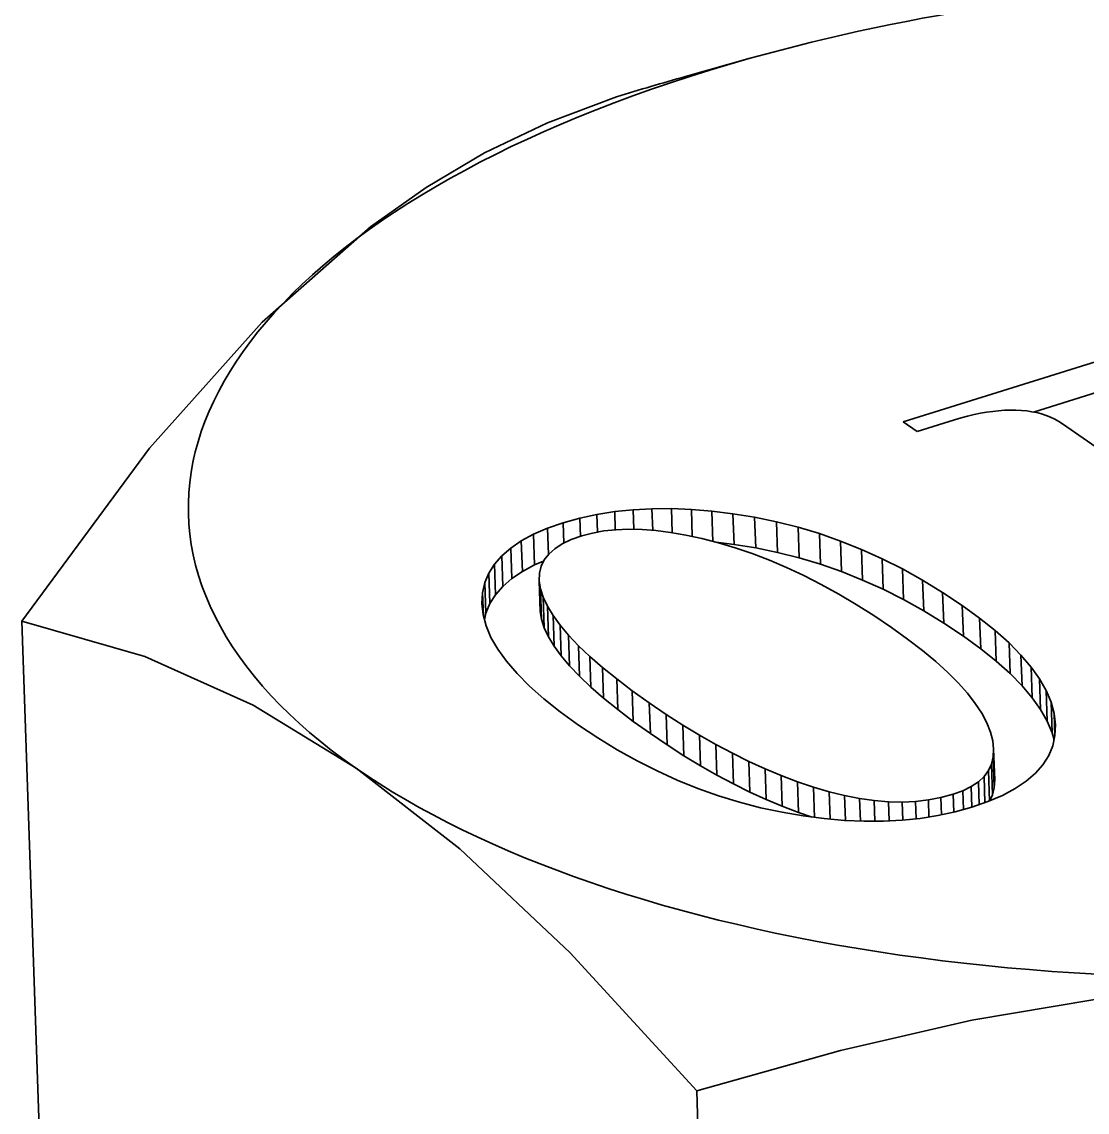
# Model space of a CAD drawing. Header units: millimetres. Extents: x 1333 to 129696, y -57210 to 105899.
# Drawn here: x 57163.733 to 57165.67, y 101175.262 to 101177.245 of the extents above; entities that cross this region are included whole.
import ezdxf

# ---------------------------------------------------------------- set-up
doc = ezdxf.new("R2010")
doc.units = ezdxf.units.MM
doc.header["$LTSCALE"] = 0.5

msp = doc.modelspace()

# ---------------------------------------------------------------- linework, layer by layer
at = {"color": 7, "lineweight": 35, "ltscale": 0.012206}
msp.add_line((57165.0573, 101177.1786), (57164.9398, 101177.1455), dxfattribs=at)
at = {"color": 7, "lineweight": 35, "ltscale": 0.051803}
msp.add_line((57165.3354, 101176.5177), (57165.83, 101176.6717), dxfattribs=at)
at = {"color": 7, "lineweight": 35, "ltscale": 0.014318}
msp.add_line((57165.5727, 101176.5353), (57165.7095, 101176.5779), dxfattribs=at)
at = {"color": 7, "lineweight": 35, "ltscale": 0.001232}
msp.add_line((57165.4526, 101176.5278), (57165.4407, 101176.5247), dxfattribs=at)
at = {"color": 7, "lineweight": 35, "ltscale": 0.001204}
msp.add_line((57165.4643, 101176.5306), (57165.4526, 101176.5278), dxfattribs=at)
at = {"color": 7, "lineweight": 35, "ltscale": 0.001172}
msp.add_line((57165.4758, 101176.533), (57165.4643, 101176.5306), dxfattribs=at)
at = {"color": 7, "lineweight": 35, "ltscale": 0.001146}
msp.add_line((57165.487, 101176.535), (57165.4758, 101176.533), dxfattribs=at)
at = {"color": 7, "lineweight": 35, "ltscale": 0.001122}
msp.add_line((57165.4982, 101176.5366), (57165.487, 101176.535), dxfattribs=at)
at = {"color": 7, "lineweight": 35, "ltscale": 0.001093}
msp.add_line((57165.509, 101176.5377), (57165.4982, 101176.5366), dxfattribs=at)
at = {"color": 7, "lineweight": 35, "ltscale": 0.001071}
msp.add_line((57165.5197, 101176.5385), (57165.509, 101176.5377), dxfattribs=at)
at = {"color": 7, "lineweight": 35, "ltscale": 0.001044}
msp.add_line((57165.5301, 101176.5388), (57165.5197, 101176.5385), dxfattribs=at)
at = {"color": 7, "lineweight": 35, "ltscale": 0.001032}
msp.add_line((57165.5405, 101176.5388), (57165.5301, 101176.5388), dxfattribs=at)
at = {"color": 7, "lineweight": 35, "ltscale": 0.001002}
msp.add_line((57165.5505, 101176.5383), (57165.5405, 101176.5388), dxfattribs=at)
at = {"color": 7, "lineweight": 35, "ltscale": 0.000968692}
msp.add_line((57165.5601, 101176.5374), (57165.5505, 101176.5383), dxfattribs=at)
at = {"color": 7, "lineweight": 35, "ltscale": 0.000943993}
msp.add_line((57165.5694, 101176.536), (57165.5601, 101176.5374), dxfattribs=at)
at = {"color": 7, "lineweight": 35, "ltscale": 0.000915407}
msp.add_line((57165.5784, 101176.5342), (57165.5694, 101176.536), dxfattribs=at)
at = {"color": 7, "lineweight": 35, "ltscale": 0.000896024}
msp.add_line((57165.5871, 101176.5319), (57165.5784, 101176.5342), dxfattribs=at)
at = {"color": 7, "lineweight": 35, "ltscale": 0.000873147}
msp.add_line((57165.5954, 101176.5292), (57165.5871, 101176.5319), dxfattribs=at)
at = {"color": 7, "lineweight": 35, "ltscale": 0.000859968}
msp.add_line((57165.6034, 101176.526), (57165.5954, 101176.5292), dxfattribs=at)
at = {"color": 7, "lineweight": 35, "ltscale": 0.003102}
msp.add_line((57165.3608, 101176.5), (57165.3354, 101176.5177), dxfattribs=at)
at = {"color": 7, "lineweight": 35, "ltscale": 0.007096}
msp.add_line((57165.4286, 101176.5211), (57165.3608, 101176.5), dxfattribs=at)
at = {"color": 7, "lineweight": 35, "ltscale": 0.001261}
msp.add_line((57165.4407, 101176.5247), (57165.4286, 101176.5211), dxfattribs=at)
at = {"color": 7, "lineweight": 35, "ltscale": 0.000843981}
msp.add_line((57165.611, 101176.5224), (57165.6034, 101176.526), dxfattribs=at)
at = {"color": 7, "lineweight": 35, "ltscale": 0.000837367}
msp.add_line((57165.6183, 101176.5184), (57165.611, 101176.5224), dxfattribs=at)
at = {"color": 7, "lineweight": 35, "ltscale": 0.00082871}
msp.add_line((57165.6253, 101176.5139), (57165.6183, 101176.5184), dxfattribs=at)
at = {"color": 7, "lineweight": 35, "ltscale": 0.078636}
msp.add_line((57166.2707, 101176.0647), (57165.6253, 101176.5139), dxfattribs=at)
at = {"color": 7, "lineweight": 35, "ltscale": 0.003204}
msp.add_line((57164.7474, 101176.3423), (57164.7787, 101176.349), dxfattribs=at)
at = {"color": 7, "lineweight": 35, "ltscale": 0.003276}
msp.add_line((57164.7787, 101176.349), (57164.811, 101176.3542), dxfattribs=at)
at = {"color": 7, "lineweight": 35, "ltscale": 0.003205}
msp.add_line((57164.7787, 101176.349), (57164.7798, 101176.317), dxfattribs=at)
at = {"color": 7, "lineweight": 35, "ltscale": 0.003351}
msp.add_line((57164.811, 101176.3542), (57164.8443, 101176.3577), dxfattribs=at)
at = {"color": 7, "lineweight": 35, "ltscale": 0.003289}
msp.add_line((57164.811, 101176.3542), (57164.8121, 101176.3213), dxfattribs=at)
at = {"color": 7, "lineweight": 35, "ltscale": 0.003441}
msp.add_line((57164.8443, 101176.3577), (57164.8787, 101176.3595), dxfattribs=at)
at = {"color": 7, "lineweight": 35, "ltscale": 0.003557}
msp.add_line((57164.8443, 101176.3577), (57164.8456, 101176.3221), dxfattribs=at)
at = {"color": 7, "lineweight": 35, "ltscale": 0.003534}
msp.add_line((57164.8787, 101176.3595), (57164.914, 101176.3597), dxfattribs=at)
at = {"color": 7, "lineweight": 35, "ltscale": 0.003925}
msp.add_line((57164.8787, 101176.3595), (57164.8801, 101176.3203), dxfattribs=at)
at = {"color": 7, "lineweight": 35, "ltscale": 0.003635}
msp.add_line((57164.914, 101176.3597), (57164.9504, 101176.3582), dxfattribs=at)
at = {"color": 7, "lineweight": 35, "ltscale": 0.004379}
msp.add_line((57164.914, 101176.3597), (57164.9155, 101176.3159), dxfattribs=at)
at = {"color": 7, "lineweight": 35, "ltscale": 0.003748}
msp.add_line((57164.9504, 101176.3582), (57164.9877, 101176.3551), dxfattribs=at)
at = {"color": 7, "lineweight": 35, "ltscale": 0.004916}
msp.add_line((57164.9504, 101176.3582), (57164.9521, 101176.3091), dxfattribs=at)
at = {"color": 7, "lineweight": 35, "ltscale": 0.003863}
msp.add_line((57164.9877, 101176.3551), (57165.026, 101176.3503), dxfattribs=at)
at = {"color": 7, "lineweight": 35, "ltscale": 0.005573}
for p, q in [((57164.9877, 101176.3551), (57164.9896, 101176.2994)), ((57165.026, 101176.3503), (57165.028, 101176.2946)), ((57165.0654, 101176.3439), (57165.0673, 101176.2882)), ((57165.1051, 101176.3357), (57165.107, 101176.28)), ((57164.6634, 101176.3131), (57164.6654, 101176.2574)), ((57165.1443, 101176.3258), (57165.1462, 101176.2701)), ((57165.1832, 101176.3142), (57165.185, 101176.2585)), ((57164.6412, 101176.3011), (57164.6431, 101176.2454)), ((57165.2215, 101176.3008), (57165.2234, 101176.2451)), ((57164.6056, 101176.274), (57164.6075, 101176.2183)), ((57164.6219, 101176.2881), (57164.6238, 101176.2324)), ((57165.2595, 101176.2856), (57165.2614, 101176.2299)), ((57165.297, 101176.2687), (57165.2989, 101176.213)), ((57165.3342, 101176.25), (57165.3361, 101176.1943)), ((57164.5821, 101176.2426), (57164.5841, 101176.1869)), ((57165.3709, 101176.2296), (57165.3728, 101176.1739)), ((57164.5749, 101176.2252), (57164.5768, 101176.1695)), ((57164.6737, 101176.2286), (57164.6756, 101176.1729)), ((57164.681, 101176.1985), (57164.6829, 101176.1428)), ((57165.4072, 101176.2074), (57165.4091, 101176.1517)), ((57165.443, 101176.1834), (57165.445, 101176.1277)), ((57165.4745, 101176.1605), (57165.4765, 101176.1048)), ((57165.5029, 101176.1379), (57165.5047, 101176.0822)), ((57164.727, 101176.1294), (57164.7289, 101176.0737)), ((57165.5279, 101176.1155), (57165.5298, 101176.0598)), ((57164.745, 101176.1105), (57164.7469, 101176.0548)), ((57164.7656, 101176.0909), (57164.7675, 101176.0352)), ((57165.5497, 101176.0934), (57165.5516, 101176.0377)), ((57165.5682, 101176.0716), (57165.5701, 101176.0159)), ((57164.7888, 101176.0707), (57164.7907, 101176.015)), ((57164.8146, 101176.0499), (57164.8165, 101175.9942)), ((57165.5956, 101176.0288), (57165.5975, 101175.9731)), ((57164.8739, 101176.0063), (57164.8758, 101175.9506)), ((57164.9044, 101175.9856), (57164.9063, 101175.9299)), ((57164.9347, 101175.9661), (57164.9367, 101175.9104)), ((57164.965, 101175.9478), (57164.9669, 101175.8921)), ((57164.995, 101175.9307), (57164.9969, 101175.875)), ((57165.025, 101175.9148), (57165.0268, 101175.8591)), ((57165.5, 101175.9221), (57165.5019, 101175.8664)), ((57165.0547, 101175.9001), (57165.0566, 101175.8444)), ((57165.4961, 101175.8952), (57165.4981, 101175.8395)), ((57165.0843, 101175.8866), (57165.0862, 101175.8309)), ((57165.1138, 101175.8743), (57165.1157, 101175.8186)), ((57165.4906, 101175.8833), (57165.4925, 101175.8276)), ((57165.1431, 101175.8631), (57165.145, 101175.8074)), ((57165.1723, 101175.8532), (57165.1742, 101175.7975))]:
    msp.add_line(p, q, dxfattribs=at)
at = {"color": 7, "lineweight": 35, "ltscale": 0.003989}
msp.add_line((57165.026, 101176.3503), (57165.0654, 101176.3439), dxfattribs=at)
at = {"color": 7, "lineweight": 35, "ltscale": 0.002997}
msp.add_line((57164.6888, 101176.324), (57164.7171, 101176.3338), dxfattribs=at)
at = {"color": 7, "lineweight": 35, "ltscale": 0.003143}
for p, q in [((57164.7171, 101176.3338), (57164.7474, 101176.3423)), ((57165.4601, 101175.8166), (57165.4299, 101175.8082))]:
    msp.add_line(p, q, dxfattribs=at)
at = {"color": 7, "lineweight": 35, "ltscale": 0.0037}
msp.add_line((57164.7171, 101176.3338), (57164.7183, 101176.2968), dxfattribs=at)
at = {"color": 7, "lineweight": 35, "ltscale": 0.003303}
msp.add_line((57164.7474, 101176.3423), (57164.7485, 101176.3092), dxfattribs=at)
at = {"color": 7, "lineweight": 35, "ltscale": 0.00405}
for p, q in [((57165.0654, 101176.3439), (57165.1051, 101176.3357)), ((57165.0673, 101176.2882), (57165.107, 101176.28))]:
    msp.add_line(p, q, dxfattribs=at)
at = {"color": 7, "lineweight": 35, "ltscale": 0.004042}
msp.add_line((57165.1051, 101176.3357), (57165.1443, 101176.3258), dxfattribs=at)
at = {"color": 7, "lineweight": 35, "ltscale": 0.002529}
msp.add_line((57164.6412, 101176.3011), (57164.6634, 101176.3131), dxfattribs=at)
at = {"color": 7, "lineweight": 35, "ltscale": 0.002757}
msp.add_line((57164.6634, 101176.3131), (57164.6888, 101176.324), dxfattribs=at)
at = {"color": 7, "lineweight": 35, "ltscale": 0.004774}
msp.add_line((57164.6888, 101176.324), (57164.6904, 101176.2763), dxfattribs=at)
at = {"color": 7, "lineweight": 35, "ltscale": 0.002017}
msp.add_line((57164.751, 101176.3102), (57164.732, 101176.3033), dxfattribs=at)
at = {"color": 7, "lineweight": 35, "ltscale": 0.002021}
msp.add_line((57164.7706, 101176.3153), (57164.751, 101176.3102), dxfattribs=at)
at = {"color": 7, "lineweight": 35, "ltscale": 0.002109}
msp.add_line((57164.7913, 101176.3191), (57164.7706, 101176.3153), dxfattribs=at)
at = {"color": 7, "lineweight": 35, "ltscale": 0.002203}
msp.add_line((57164.8132, 101176.3214), (57164.7913, 101176.3191), dxfattribs=at)
at = {"color": 7, "lineweight": 35, "ltscale": 0.002309}
msp.add_line((57164.8363, 101176.3223), (57164.8132, 101176.3214), dxfattribs=at)
at = {"color": 7, "lineweight": 35, "ltscale": 0.00243}
msp.add_line((57164.8606, 101176.3218), (57164.8363, 101176.3223), dxfattribs=at)
at = {"color": 7, "lineweight": 35, "ltscale": 0.002547}
msp.add_line((57164.886, 101176.3198), (57164.8606, 101176.3218), dxfattribs=at)
at = {"color": 7, "lineweight": 35, "ltscale": 0.002683}
msp.add_line((57164.9126, 101176.3164), (57164.886, 101176.3198), dxfattribs=at)
at = {"color": 7, "lineweight": 35, "ltscale": 0.002819}
msp.add_line((57164.9404, 101176.3116), (57164.9126, 101176.3164), dxfattribs=at)
at = {"color": 7, "lineweight": 35, "ltscale": 0.00296}
msp.add_line((57164.9693, 101176.3054), (57164.9404, 101176.3116), dxfattribs=at)
at = {"color": 7, "lineweight": 35, "ltscale": 0.004059}
msp.add_line((57165.1443, 101176.3258), (57165.1832, 101176.3142), dxfattribs=at)
at = {"color": 7, "lineweight": 35, "ltscale": 0.004066}
for p, q in [((57165.1832, 101176.3142), (57165.2215, 101176.3008)), ((57165.185, 101176.2585), (57165.2234, 101176.2451))]:
    msp.add_line(p, q, dxfattribs=at)
at = {"color": 7, "lineweight": 35, "ltscale": 0.002323}
for p, q in [((57164.6219, 101176.2881), (57164.6412, 101176.3011)), ((57164.6238, 101176.2324), (57164.6431, 101176.2454)), ((57165.3813, 101175.83), (57165.4042, 101175.8343))]:
    msp.add_line(p, q, dxfattribs=at)
at = {"color": 7, "lineweight": 35, "ltscale": 0.001623}
msp.add_line((57164.7157, 101176.2956), (57164.702, 101176.2868), dxfattribs=at)
at = {"color": 7, "lineweight": 35, "ltscale": 0.001811}
msp.add_line((57164.732, 101176.3033), (57164.7157, 101176.2956), dxfattribs=at)
at = {"color": 7, "lineweight": 35, "ltscale": 0.003112}
msp.add_line((57164.9994, 101176.2977), (57164.9693, 101176.3054), dxfattribs=at)
at = {"color": 7, "lineweight": 35, "ltscale": 0.003272}
msp.add_line((57164.9955, 101176.2987), (57165.028, 101176.2946), dxfattribs=at)
at = {"color": 7, "lineweight": 35, "ltscale": 0.003208}
msp.add_line((57165.0302, 101176.2886), (57164.9994, 101176.2977), dxfattribs=at)
at = {"color": 7, "lineweight": 35, "ltscale": 0.003983}
for p, q in [((57165.028, 101176.2946), (57165.0673, 101176.2882)), ((57165.0377, 101175.8259), (57164.9996, 101175.8376))]:
    msp.add_line(p, q, dxfattribs=at)
at = {"color": 7, "lineweight": 35, "ltscale": 0.004088}
for p, q in [((57165.2215, 101176.3008), (57165.2595, 101176.2856)), ((57165.2234, 101176.2451), (57165.2614, 101176.2299)), ((57164.7452, 101175.9662), (57164.7121, 101175.9902))]:
    msp.add_line(p, q, dxfattribs=at)
at = {"color": 7, "lineweight": 35, "ltscale": 0.002015}
msp.add_line((57164.5924, 101176.2588), (57164.6056, 101176.274), dxfattribs=at)
at = {"color": 7, "lineweight": 35, "ltscale": 0.002155}
for p, q in [((57164.6056, 101176.274), (57164.6219, 101176.2881)), ((57164.6075, 101176.2183), (57164.6238, 101176.2324))]:
    msp.add_line(p, q, dxfattribs=at)
at = {"color": 7, "lineweight": 35, "ltscale": 0.001356}
msp.add_line((57164.691, 101176.2771), (57164.6827, 101176.2664), dxfattribs=at)
at = {"color": 7, "lineweight": 35, "ltscale": 0.001466}
msp.add_line((57164.702, 101176.2868), (57164.691, 101176.2771), dxfattribs=at)
at = {"color": 7, "lineweight": 35, "ltscale": 0.003268}
msp.add_line((57165.0611, 101176.278), (57165.0302, 101176.2886), dxfattribs=at)
at = {"color": 7, "lineweight": 35, "ltscale": 0.003333}
msp.add_line((57165.0923, 101176.2661), (57165.0611, 101176.278), dxfattribs=at)
at = {"color": 7, "lineweight": 35, "ltscale": 0.004048}
msp.add_line((57165.107, 101176.28), (57165.1462, 101176.2701), dxfattribs=at)
at = {"color": 7, "lineweight": 35, "ltscale": 0.004053}
msp.add_line((57165.1462, 101176.2701), (57165.185, 101176.2585), dxfattribs=at)
at = {"color": 7, "lineweight": 35, "ltscale": 0.004118}
for p, q in [((57165.2595, 101176.2856), (57165.297, 101176.2687)), ((57165.2614, 101176.2299), (57165.2989, 101176.213))]:
    msp.add_line(p, q, dxfattribs=at)
at = {"color": 7, "lineweight": 35, "ltscale": 0.001922}
msp.add_line((57164.5821, 101176.2426), (57164.5924, 101176.2588), dxfattribs=at)
at = {"color": 7, "lineweight": 35, "ltscale": 0.005572}
for p, q in [((57164.5924, 101176.2588), (57164.5943, 101176.2031)), ((57164.676, 101176.214), (57164.6779, 101176.1584)), ((57164.6886, 101176.1822), (57164.6905, 101176.1265)), ((57164.6988, 101176.1652), (57164.7007, 101176.1096)), ((57164.7116, 101176.1476), (57164.7135, 101176.0919)), ((57165.5835, 101176.0501), (57165.5854, 101175.9944)), ((57164.8429, 101176.0284), (57164.8448, 101175.9727)), ((57165.6044, 101176.0078), (57165.6063, 101175.9521)), ((57165.4993, 101175.9081), (57165.5012, 101175.8524))]:
    msp.add_line(p, q, dxfattribs=at)
at = {"color": 7, "lineweight": 35, "ltscale": 0.002534}
msp.add_line((57164.6431, 101176.2454), (57164.6654, 101176.2574), dxfattribs=at)
at = {"color": 7, "lineweight": 35, "ltscale": 0.001781}
msp.add_line((57164.6654, 101176.2574), (57164.6817, 101176.2644), dxfattribs=at)
at = {"color": 7, "lineweight": 35, "ltscale": 0.001298}
msp.add_line((57164.677, 101176.2548), (57164.674, 101176.2422), dxfattribs=at)
at = {"color": 7, "lineweight": 35, "ltscale": 0.001293}
msp.add_line((57164.6827, 101176.2664), (57164.677, 101176.2548), dxfattribs=at)
at = {"color": 7, "lineweight": 35, "ltscale": 0.003397}
msp.add_line((57165.1235, 101176.2528), (57165.0923, 101176.2661), dxfattribs=at)
at = {"color": 7, "lineweight": 35, "ltscale": 0.003466}
msp.add_line((57165.1549, 101176.2381), (57165.1235, 101176.2528), dxfattribs=at)
at = {"color": 7, "lineweight": 35, "ltscale": 0.004154}
msp.add_line((57165.297, 101176.2687), (57165.3342, 101176.25), dxfattribs=at)
at = {"color": 7, "lineweight": 35, "ltscale": 0.004204}
msp.add_line((57165.3342, 101176.25), (57165.3709, 101176.2296), dxfattribs=at)
at = {"color": 7, "lineweight": 35, "ltscale": 0.001876}
msp.add_line((57164.5749, 101176.2252), (57164.5821, 101176.2426), dxfattribs=at)
at = {"color": 7, "lineweight": 35, "ltscale": 0.001359}
msp.add_line((57164.674, 101176.2422), (57164.6737, 101176.2286), dxfattribs=at)
at = {"color": 7, "lineweight": 35, "ltscale": 0.003549}
msp.add_line((57165.1865, 101176.2219), (57165.1549, 101176.2381), dxfattribs=at)
at = {"color": 7, "lineweight": 35, "ltscale": 0.004256}
for p, q in [((57165.3709, 101176.2296), (57165.4072, 101176.2074)), ((57165.3728, 101176.1739), (57165.4091, 101176.1517))]:
    msp.add_line(p, q, dxfattribs=at)
at = {"color": 7, "lineweight": 35, "ltscale": 0.001888}
msp.add_line((57164.5707, 101176.2068), (57164.5749, 101176.2252), dxfattribs=at)
at = {"color": 7, "lineweight": 35, "ltscale": 0.002014}
msp.add_line((57164.5943, 101176.2031), (57164.6075, 101176.2183), dxfattribs=at)
at = {"color": 7, "lineweight": 35, "ltscale": 0.001473}
msp.add_line((57164.6737, 101176.2286), (57164.676, 101176.214), dxfattribs=at)
at = {"color": 7, "lineweight": 35, "ltscale": 0.001628}
msp.add_line((57164.676, 101176.214), (57164.681, 101176.1985), dxfattribs=at)
at = {"color": 7, "lineweight": 35, "ltscale": 0.003621}
for p, q in [((57165.2182, 101176.2044), (57165.1865, 101176.2219)), ((57165.4765, 101176.1048), (57165.5047, 101176.0822))]:
    msp.add_line(p, q, dxfattribs=at)
at = {"color": 7, "lineweight": 35, "ltscale": 0.00416}
for p, q in [((57165.2989, 101176.213), (57165.3361, 101176.1943)), ((57165.4722, 101175.8629), (57165.4736, 101175.8213))]:
    msp.add_line(p, q, dxfattribs=at)
at = {"color": 7, "lineweight": 35, "ltscale": 0.001951}
msp.add_line((57164.5695, 101176.1874), (57164.5707, 101176.2068), dxfattribs=at)
at = {"color": 7, "lineweight": 35, "ltscale": 0.004195}
msp.add_line((57164.5707, 101176.2068), (57164.5722, 101176.1649), dxfattribs=at)
at = {"color": 7, "lineweight": 35, "ltscale": 0.001919}
msp.add_line((57164.5841, 101176.1869), (57164.5943, 101176.2031), dxfattribs=at)
at = {"color": 7, "lineweight": 35, "ltscale": 0.001802}
msp.add_line((57164.681, 101176.1985), (57164.6886, 101176.1822), dxfattribs=at)
at = {"color": 7, "lineweight": 35, "ltscale": 0.003712}
msp.add_line((57165.2501, 101176.1854), (57165.2182, 101176.2044), dxfattribs=at)
at = {"color": 7, "lineweight": 35, "ltscale": 0.004199}
msp.add_line((57165.3361, 101176.1943), (57165.3728, 101176.1739), dxfattribs=at)
at = {"color": 7, "lineweight": 35, "ltscale": 0.004309}
msp.add_line((57165.4072, 101176.2074), (57165.443, 101176.1834), dxfattribs=at)
at = {"color": 7, "lineweight": 35, "ltscale": 0.002032}
msp.add_line((57164.5716, 101176.1672), (57164.5695, 101176.1874), dxfattribs=at)
at = {"color": 7, "lineweight": 35, "ltscale": 0.001878}
msp.add_line((57164.5768, 101176.1695), (57164.5841, 101176.1869), dxfattribs=at)
at = {"color": 7, "lineweight": 35, "ltscale": 0.001472}
msp.add_line((57164.6756, 101176.1729), (57164.6779, 101176.1584), dxfattribs=at)
at = {"color": 7, "lineweight": 35, "ltscale": 0.001979}
for p, q in [((57164.6886, 101176.1822), (57164.6988, 101176.1652)), ((57165.6124, 101175.9667), (57165.6115, 101175.9469))]:
    msp.add_line(p, q, dxfattribs=at)
at = {"color": 7, "lineweight": 35, "ltscale": 0.003796}
msp.add_line((57165.2822, 101176.1651), (57165.2501, 101176.1854), dxfattribs=at)
at = {"color": 7, "lineweight": 35, "ltscale": 0.003895}
for p, q in [((57165.443, 101176.1834), (57165.4745, 101176.1605)), ((57165.445, 101176.1277), (57165.4765, 101176.1048))]:
    msp.add_line(p, q, dxfattribs=at)
at = {"color": 7, "lineweight": 35, "ltscale": 0.113326}
for p, q in [((57163.7718, 101175.0226), (57163.733, 101176.1552)), ((57164.9988, 101174.1686), (57164.96, 101175.3012))]:
    msp.add_line(p, q, dxfattribs=at)
at = {"color": 7, "lineweight": 35, "ltscale": 0.002136}
for p, q in [((57164.5771, 101176.1465), (57164.5716, 101176.1672)), ((57165.4783, 101175.9877), (57165.4666, 101176.0056))]:
    msp.add_line(p, q, dxfattribs=at)
at = {"color": 7, "lineweight": 35, "ltscale": 0.001226}
msp.add_line((57164.5741, 101176.1576), (57164.5768, 101176.1695), dxfattribs=at)
at = {"color": 7, "lineweight": 35, "ltscale": 0.001631}
msp.add_line((57164.6779, 101176.1584), (57164.6829, 101176.1428), dxfattribs=at)
at = {"color": 7, "lineweight": 35, "ltscale": 0.002178}
msp.add_line((57164.6988, 101176.1652), (57164.7116, 101176.1476), dxfattribs=at)
at = {"color": 7, "lineweight": 35, "ltscale": 0.003883}
msp.add_line((57165.3143, 101176.1433), (57165.2822, 101176.1651), dxfattribs=at)
at = {"color": 7, "lineweight": 35, "ltscale": 0.004314}
msp.add_line((57165.4091, 101176.1517), (57165.445, 101176.1277), dxfattribs=at)
at = {"color": 7, "lineweight": 35, "ltscale": 0.003626}
msp.add_line((57165.4745, 101176.1605), (57165.5029, 101176.1379), dxfattribs=at)
at = {"color": 7, "lineweight": 35, "ltscale": 0.002287}
msp.add_line((57164.586, 101176.1255), (57164.5771, 101176.1465), dxfattribs=at)
at = {"color": 7, "lineweight": 35, "ltscale": 0.001799}
msp.add_line((57164.6829, 101176.1428), (57164.6905, 101176.1265), dxfattribs=at)
at = {"color": 7, "lineweight": 35, "ltscale": 0.002387}
msp.add_line((57164.7116, 101176.1476), (57164.727, 101176.1294), dxfattribs=at)
at = {"color": 7, "lineweight": 35, "ltscale": 0.003608}
msp.add_line((57165.3436, 101176.1223), (57165.3143, 101176.1433), dxfattribs=at)
at = {"color": 7, "lineweight": 35, "ltscale": 0.003356}
for p, q in [((57165.5029, 101176.1379), (57165.5279, 101176.1155)), ((57165.5047, 101176.0822), (57165.5298, 101176.0598))]:
    msp.add_line(p, q, dxfattribs=at)
at = {"color": 7, "lineweight": 35, "ltscale": 0.00248}
msp.add_line((57164.5984, 101176.104), (57164.586, 101176.1255), dxfattribs=at)
at = {"color": 7, "lineweight": 35, "ltscale": 0.001983}
msp.add_line((57164.6905, 101176.1265), (57164.7007, 101176.1096), dxfattribs=at)
at = {"color": 7, "lineweight": 35, "ltscale": 0.002611}
for p, q in [((57164.727, 101176.1294), (57164.745, 101176.1105)), ((57164.7289, 101176.0737), (57164.7469, 101176.0548))]:
    msp.add_line(p, q, dxfattribs=at)
at = {"color": 7, "lineweight": 35, "ltscale": 0.003379}
msp.add_line((57165.3704, 101176.1017), (57165.3436, 101176.1223), dxfattribs=at)
at = {"color": 7, "lineweight": 35, "ltscale": 0.003103}
for p, q in [((57165.5279, 101176.1155), (57165.5497, 101176.0934)), ((57165.5298, 101176.0598), (57165.5516, 101176.0377))]:
    msp.add_line(p, q, dxfattribs=at)
at = {"color": 7, "lineweight": 35, "ltscale": 0.002705}
msp.add_line((57164.6142, 101176.0821), (57164.5984, 101176.104), dxfattribs=at)
at = {"color": 7, "lineweight": 35, "ltscale": 0.002174}
msp.add_line((57164.7007, 101176.1096), (57164.7135, 101176.0919), dxfattribs=at)
at = {"color": 7, "lineweight": 35, "ltscale": 0.002392}
msp.add_line((57164.7135, 101176.0919), (57164.7289, 101176.0737), dxfattribs=at)
at = {"color": 7, "lineweight": 35, "ltscale": 0.002842}
msp.add_line((57164.745, 101176.1105), (57164.7656, 101176.0909), dxfattribs=at)
at = {"color": 7, "lineweight": 35, "ltscale": 0.003076}
for p, q in [((57164.7656, 101176.0909), (57164.7888, 101176.0707)), ((57164.7675, 101176.0352), (57164.7907, 101176.015))]:
    msp.add_line(p, q, dxfattribs=at)
at = {"color": 7, "lineweight": 35, "ltscale": 0.003156}
msp.add_line((57165.3947, 101176.0816), (57165.3704, 101176.1017), dxfattribs=at)
at = {"color": 7, "lineweight": 35, "ltscale": 0.00286}
msp.add_line((57165.5497, 101176.0934), (57165.5682, 101176.0716), dxfattribs=at)
at = {"color": 7, "lineweight": 35, "ltscale": 0.002951}
msp.add_line((57164.6335, 101176.0597), (57164.6142, 101176.0821), dxfattribs=at)
at = {"color": 7, "lineweight": 35, "ltscale": 0.002936}
msp.add_line((57165.4165, 101176.0619), (57165.3947, 101176.0816), dxfattribs=at)
at = {"color": 7, "lineweight": 35, "ltscale": 0.002643}
msp.add_line((57165.5682, 101176.0716), (57165.5835, 101176.0501), dxfattribs=at)
at = {"color": 7, "lineweight": 35, "ltscale": 0.003214}
msp.add_line((57164.6562, 101176.037), (57164.6335, 101176.0597), dxfattribs=at)
at = {"color": 7, "lineweight": 35, "ltscale": 0.002838}
msp.add_line((57164.7469, 101176.0548), (57164.7675, 101176.0352), dxfattribs=at)
at = {"color": 7, "lineweight": 35, "ltscale": 0.003313}
for p, q in [((57164.7888, 101176.0707), (57164.8146, 101176.0499)), ((57164.7907, 101176.015), (57164.8165, 101175.9942))]:
    msp.add_line(p, q, dxfattribs=at)
at = {"color": 7, "lineweight": 35, "ltscale": 0.002719}
msp.add_line((57165.4357, 101176.0427), (57165.4165, 101176.0619), dxfattribs=at)
at = {"color": 7, "lineweight": 35, "ltscale": 0.003496}
msp.add_line((57164.6824, 101176.0138), (57164.6562, 101176.037), dxfattribs=at)
at = {"color": 7, "lineweight": 35, "ltscale": 0.00356}
for p, q in [((57164.8146, 101176.0499), (57164.8429, 101176.0284)), ((57164.8165, 101175.9942), (57164.8448, 101175.9727))]:
    msp.add_line(p, q, dxfattribs=at)
at = {"color": 7, "lineweight": 35, "ltscale": 0.002514}
msp.add_line((57165.4524, 101176.0239), (57165.4357, 101176.0427), dxfattribs=at)
at = {"color": 7, "lineweight": 35, "ltscale": 0.002864}
msp.add_line((57165.5516, 101176.0377), (57165.5701, 101176.0159), dxfattribs=at)
at = {"color": 7, "lineweight": 35, "ltscale": 0.002446}
for p, q in [((57165.5835, 101176.0501), (57165.5956, 101176.0288)), ((57165.5854, 101175.9944), (57165.5975, 101175.9731))]:
    msp.add_line(p, q, dxfattribs=at)
at = {"color": 7, "lineweight": 35, "ltscale": 0.003791}
msp.add_line((57164.7121, 101175.9902), (57164.6824, 101176.0138), dxfattribs=at)
at = {"color": 7, "lineweight": 35, "ltscale": 0.003805}
msp.add_line((57164.8429, 101176.0284), (57164.8739, 101176.0063), dxfattribs=at)
at = {"color": 7, "lineweight": 35, "ltscale": 0.002315}
msp.add_line((57165.4666, 101176.0056), (57165.4524, 101176.0239), dxfattribs=at)
at = {"color": 7, "lineweight": 35, "ltscale": 0.002639}
msp.add_line((57165.5701, 101176.0159), (57165.5854, 101175.9944), dxfattribs=at)
at = {"color": 7, "lineweight": 35, "ltscale": 0.002278}
msp.add_line((57165.5956, 101176.0288), (57165.6044, 101176.0078), dxfattribs=at)
at = {"color": 7, "lineweight": 35, "ltscale": 0.003686}
msp.add_line((57164.8739, 101176.0063), (57164.9044, 101175.9856), dxfattribs=at)
at = {"color": 7, "lineweight": 35, "ltscale": 0.002145}
msp.add_line((57165.6044, 101176.0078), (57165.61, 101175.9871), dxfattribs=at)
at = {"color": 7, "lineweight": 35, "ltscale": 0.00381}
for p, q in [((57164.8448, 101175.9727), (57164.8758, 101175.9506)), ((57165.1917, 101175.796), (57165.1539, 101175.801))]:
    msp.add_line(p, q, dxfattribs=at)
at = {"color": 7, "lineweight": 35, "ltscale": 0.003605}
msp.add_line((57164.9044, 101175.9856), (57164.9347, 101175.9661), dxfattribs=at)
at = {"color": 7, "lineweight": 35, "ltscale": 0.001966}
msp.add_line((57165.4875, 101175.9703), (57165.4783, 101175.9877), dxfattribs=at)
at = {"color": 7, "lineweight": 35, "ltscale": 0.002277}
msp.add_line((57165.5975, 101175.9731), (57165.6063, 101175.9521), dxfattribs=at)
at = {"color": 7, "lineweight": 35, "ltscale": 0.002058}
msp.add_line((57165.61, 101175.9871), (57165.6124, 101175.9667), dxfattribs=at)
at = {"color": 7, "lineweight": 35, "ltscale": 0.004072}
msp.add_line((57165.61, 101175.9871), (57165.6114, 101175.9464), dxfattribs=at)
at = {"color": 7, "lineweight": 35, "ltscale": 0.004213}
msp.add_line((57164.7802, 101175.9428), (57164.7452, 101175.9662), dxfattribs=at)
at = {"color": 7, "lineweight": 35, "ltscale": 0.003532}
for p, q in [((57164.9347, 101175.9661), (57164.965, 101175.9478)), ((57164.9367, 101175.9104), (57164.9669, 101175.8921))]:
    msp.add_line(p, q, dxfattribs=at)
at = {"color": 7, "lineweight": 35, "ltscale": 0.00182}
msp.add_line((57165.4941, 101175.9534), (57165.4875, 101175.9703), dxfattribs=at)
at = {"color": 7, "lineweight": 35, "ltscale": 0.00167}
msp.add_line((57165.4983, 101175.9372), (57165.4941, 101175.9534), dxfattribs=at)
at = {"color": 7, "lineweight": 35, "ltscale": 0.001344}
msp.add_line((57165.6063, 101175.9521), (57165.6098, 101175.9391), dxfattribs=at)
at = {"color": 7, "lineweight": 35, "ltscale": 0.004158}
msp.add_line((57164.8157, 101175.9211), (57164.7802, 101175.9428), dxfattribs=at)
at = {"color": 7, "lineweight": 35, "ltscale": 0.003681}
msp.add_line((57164.8758, 101175.9506), (57164.9063, 101175.9299), dxfattribs=at)
at = {"color": 7, "lineweight": 35, "ltscale": 0.003461}
msp.add_line((57164.965, 101175.9478), (57164.995, 101175.9307), dxfattribs=at)
at = {"color": 7, "lineweight": 35, "ltscale": 0.001519}
msp.add_line((57165.5, 101175.9221), (57165.4983, 101175.9372), dxfattribs=at)
at = {"color": 7, "lineweight": 35, "ltscale": 0.001915}
msp.add_line((57165.6115, 101175.9469), (57165.6074, 101175.9282), dxfattribs=at)
at = {"color": 7, "lineweight": 35, "ltscale": 0.004116}
msp.add_line((57164.8516, 101175.901), (57164.8157, 101175.9211), dxfattribs=at)
at = {"color": 7, "lineweight": 35, "ltscale": 0.00361}
msp.add_line((57164.9063, 101175.9299), (57164.9367, 101175.9104), dxfattribs=at)
at = {"color": 7, "lineweight": 35, "ltscale": 0.003387}
for p, q in [((57164.995, 101175.9307), (57165.025, 101175.9148)), ((57164.9969, 101175.875), (57165.0268, 101175.8591))]:
    msp.add_line(p, q, dxfattribs=at)
at = {"color": 7, "lineweight": 35, "ltscale": 0.003316}
msp.add_line((57165.025, 101175.9148), (57165.0547, 101175.9001), dxfattribs=at)
at = {"color": 7, "lineweight": 35, "ltscale": 0.001403}
for p, q in [((57165.4993, 101175.9081), (57165.5, 101175.9221)), ((57165.5012, 101175.8524), (57165.5019, 101175.8664))]:
    msp.add_line(p, q, dxfattribs=at)
at = {"color": 7, "lineweight": 35, "ltscale": 0.001907}
msp.add_line((57165.6074, 101175.9282), (57165.6002, 101175.9105), dxfattribs=at)
at = {"color": 7, "lineweight": 35, "ltscale": 0.004069}
msp.add_line((57164.8879, 101175.8827), (57164.8516, 101175.901), dxfattribs=at)
at = {"color": 7, "lineweight": 35, "ltscale": 0.00326}
msp.add_line((57165.0547, 101175.9001), (57165.0843, 101175.8866), dxfattribs=at)
at = {"color": 7, "lineweight": 35, "ltscale": 0.001309}
for p, q in [((57165.4906, 101175.8833), (57165.4961, 101175.8952)), ((57165.4925, 101175.8276), (57165.4981, 101175.8395))]:
    msp.add_line(p, q, dxfattribs=at)
at = {"color": 7, "lineweight": 35, "ltscale": 0.001331}
msp.add_line((57165.4961, 101175.8952), (57165.4993, 101175.9081), dxfattribs=at)
at = {"color": 7, "lineweight": 35, "ltscale": 0.002065}
msp.add_line((57165.5897, 101175.8939), (57165.5761, 101175.8784), dxfattribs=at)
at = {"color": 7, "lineweight": 35, "ltscale": 0.001964}
msp.add_line((57165.6002, 101175.9105), (57165.5897, 101175.8939), dxfattribs=at)
at = {"color": 7, "lineweight": 35, "ltscale": 0.004041}
msp.add_line((57164.9247, 101175.866), (57164.8879, 101175.8827), dxfattribs=at)
at = {"color": 7, "lineweight": 35, "ltscale": 0.003456}
msp.add_line((57164.9669, 101175.8921), (57164.9969, 101175.875), dxfattribs=at)
at = {"color": 7, "lineweight": 35, "ltscale": 0.003189}
msp.add_line((57165.0843, 101175.8866), (57165.1138, 101175.8743), dxfattribs=at)
at = {"color": 7, "lineweight": 35, "ltscale": 0.00314}
msp.add_line((57165.1138, 101175.8743), (57165.1431, 101175.8631), dxfattribs=at)
at = {"color": 7, "lineweight": 35, "ltscale": 0.001424}
msp.add_line((57165.4722, 101175.8629), (57165.4826, 101175.8726), dxfattribs=at)
at = {"color": 7, "lineweight": 35, "ltscale": 0.001342}
msp.add_line((57165.4826, 101175.8726), (57165.4906, 101175.8833), dxfattribs=at)
at = {"color": 7, "lineweight": 35, "ltscale": 0.004761}
msp.add_line((57165.4826, 101175.8726), (57165.4842, 101175.825), dxfattribs=at)
at = {"color": 7, "lineweight": 35, "ltscale": 0.002216}
msp.add_line((57165.5761, 101175.8784), (57165.5593, 101175.8639), dxfattribs=at)
at = {"color": 7, "lineweight": 35, "ltscale": 0.004014}
msp.add_line((57164.962, 101175.851), (57164.9247, 101175.866), dxfattribs=at)
at = {"color": 7, "lineweight": 35, "ltscale": 0.003322}
msp.add_line((57165.0268, 101175.8591), (57165.0566, 101175.8444), dxfattribs=at)
at = {"color": 7, "lineweight": 35, "ltscale": 0.003082}
msp.add_line((57165.1431, 101175.8631), (57165.1723, 101175.8532), dxfattribs=at)
at = {"color": 7, "lineweight": 35, "ltscale": 0.002993}
msp.add_line((57165.1723, 101175.8532), (57165.201, 101175.8447), dxfattribs=at)
at = {"color": 7, "lineweight": 35, "ltscale": 0.001707}
msp.add_line((57165.444, 101175.8467), (57165.4593, 101175.8543), dxfattribs=at)
at = {"color": 7, "lineweight": 35, "ltscale": 0.001549}
msp.add_line((57165.4593, 101175.8543), (57165.4722, 101175.8629), dxfattribs=at)
at = {"color": 7, "lineweight": 35, "ltscale": 0.003751}
msp.add_line((57165.4593, 101175.8543), (57165.4606, 101175.8168), dxfattribs=at)
at = {"color": 7, "lineweight": 35, "ltscale": 0.00241}
msp.add_line((57165.5593, 101175.8639), (57165.5393, 101175.8505), dxfattribs=at)
at = {"color": 7, "lineweight": 35, "ltscale": 0.003995}
msp.add_line((57164.9996, 101175.8376), (57164.962, 101175.851), dxfattribs=at)
at = {"color": 7, "lineweight": 35, "ltscale": 0.003254}
msp.add_line((57165.0566, 101175.8444), (57165.0862, 101175.8309), dxfattribs=at)
at = {"color": 7, "lineweight": 35, "ltscale": 0.002886}
msp.add_line((57165.201, 101175.8447), (57165.229, 101175.8378), dxfattribs=at)
at = {"color": 7, "lineweight": 35, "ltscale": 0.004967}
msp.add_line((57165.201, 101175.8447), (57165.2027, 101175.795), dxfattribs=at)
at = {"color": 7, "lineweight": 35, "ltscale": 0.00278}
msp.add_line((57165.229, 101175.8378), (57165.2563, 101175.8324), dxfattribs=at)
at = {"color": 7, "lineweight": 35, "ltscale": 0.004514}
msp.add_line((57165.229, 101175.8378), (57165.2305, 101175.7926), dxfattribs=at)
at = {"color": 7, "lineweight": 35, "ltscale": 0.002282}
msp.add_line((57165.4042, 101175.8343), (57165.4262, 101175.8403), dxfattribs=at)
at = {"color": 7, "lineweight": 35, "ltscale": 0.00315}
msp.add_line((57165.4042, 101175.8343), (57165.4052, 101175.8029), dxfattribs=at)
at = {"color": 7, "lineweight": 35, "ltscale": 0.00189}
msp.add_line((57165.4262, 101175.8403), (57165.444, 101175.8467), dxfattribs=at)
at = {"color": 7, "lineweight": 35, "ltscale": 0.003266}
msp.add_line((57165.4262, 101175.8403), (57165.4273, 101175.8076), dxfattribs=at)
at = {"color": 7, "lineweight": 35, "ltscale": 0.00343}
msp.add_line((57165.444, 101175.8467), (57165.4451, 101175.8125), dxfattribs=at)
at = {"color": 7, "lineweight": 35, "ltscale": 0.002868}
msp.add_line((57165.5161, 101175.8382), (57165.4897, 101175.8269), dxfattribs=at)
at = {"color": 7, "lineweight": 35, "ltscale": 0.00133}
msp.add_line((57165.4981, 101175.8395), (57165.5012, 101175.8524), dxfattribs=at)
at = {"color": 7, "lineweight": 35, "ltscale": 0.002628}
msp.add_line((57165.5393, 101175.8505), (57165.5161, 101175.8382), dxfattribs=at)
at = {"color": 7, "lineweight": 35, "ltscale": 0.003979}
msp.add_line((57165.0762, 101175.8159), (57165.0377, 101175.8259), dxfattribs=at)
at = {"color": 7, "lineweight": 35, "ltscale": 0.003982}
msp.add_line((57165.1152, 101175.8076), (57165.0762, 101175.8159), dxfattribs=at)
at = {"color": 7, "lineweight": 35, "ltscale": 0.003195}
msp.add_line((57165.0862, 101175.8309), (57165.1157, 101175.8186), dxfattribs=at)
at = {"color": 7, "lineweight": 35, "ltscale": 0.003134}
msp.add_line((57165.1157, 101175.8186), (57165.145, 101175.8074), dxfattribs=at)
at = {"color": 7, "lineweight": 35, "ltscale": 0.002675}
msp.add_line((57165.2563, 101175.8324), (57165.2828, 101175.8287), dxfattribs=at)
at = {"color": 7, "lineweight": 35, "ltscale": 0.004103}
msp.add_line((57165.2563, 101175.8324), (57165.2577, 101175.7914), dxfattribs=at)
at = {"color": 7, "lineweight": 35, "ltscale": 0.002584}
msp.add_line((57165.2828, 101175.8287), (57165.3085, 101175.8266), dxfattribs=at)
at = {"color": 7, "lineweight": 35, "ltscale": 0.00376}
msp.add_line((57165.2828, 101175.8287), (57165.284, 101175.7912), dxfattribs=at)
at = {"color": 7, "lineweight": 35, "ltscale": 0.002503}
msp.add_line((57165.3085, 101175.8266), (57165.3335, 101175.8262), dxfattribs=at)
at = {"color": 7, "lineweight": 35, "ltscale": 0.003494}
msp.add_line((57165.3085, 101175.8266), (57165.3097, 101175.7917), dxfattribs=at)
at = {"color": 7, "lineweight": 35, "ltscale": 0.002426}
msp.add_line((57165.3335, 101175.8262), (57165.3578, 101175.8273), dxfattribs=at)
at = {"color": 7, "lineweight": 35, "ltscale": 0.003311}
msp.add_line((57165.3335, 101175.8262), (57165.3346, 101175.7931), dxfattribs=at)
at = {"color": 7, "lineweight": 35, "ltscale": 0.002372}
msp.add_line((57165.3578, 101175.8273), (57165.3813, 101175.83), dxfattribs=at)
at = {"color": 7, "lineweight": 35, "ltscale": 0.003173}
msp.add_line((57165.3578, 101175.8273), (57165.3589, 101175.7956), dxfattribs=at)
at = {"color": 7, "lineweight": 35, "ltscale": 0.003116}
msp.add_line((57165.3813, 101175.83), (57165.3824, 101175.7989), dxfattribs=at)
at = {"color": 7, "lineweight": 35, "ltscale": 0.003132}
msp.add_line((57165.4897, 101175.8269), (57165.4601, 101175.8166), dxfattribs=at)
at = {"color": 7, "lineweight": 35, "ltscale": 0.003932}
msp.add_line((57165.1539, 101175.801), (57165.1152, 101175.8076), dxfattribs=at)
at = {"color": 7, "lineweight": 35, "ltscale": 0.002669}
msp.add_line((57165.145, 101175.8074), (57165.1703, 101175.7988), dxfattribs=at)
at = {"color": 7, "lineweight": 35, "ltscale": 0.003695}
msp.add_line((57165.2285, 101175.7927), (57165.1917, 101175.796), dxfattribs=at)
at = {"color": 7, "lineweight": 35, "ltscale": 0.003326}
msp.add_line((57165.3665, 101175.7963), (57165.3334, 101175.7929), dxfattribs=at)
at = {"color": 7, "lineweight": 35, "ltscale": 0.003257}
msp.add_line((57165.3987, 101175.8014), (57165.3665, 101175.7963), dxfattribs=at)
at = {"color": 7, "lineweight": 35, "ltscale": 0.003191}
msp.add_line((57165.4299, 101175.8082), (57165.3987, 101175.8014), dxfattribs=at)
at = {"color": 7, "lineweight": 35, "ltscale": 0.003592}
msp.add_line((57165.2644, 101175.7911), (57165.2285, 101175.7927), dxfattribs=at)
at = {"color": 7, "lineweight": 35, "ltscale": 0.003497}
msp.add_line((57165.2994, 101175.7912), (57165.2644, 101175.7911), dxfattribs=at)
at = {"color": 7, "lineweight": 35, "ltscale": 0.00341}
msp.add_line((57165.3334, 101175.7929), (57165.2994, 101175.7912), dxfattribs=at)
at = {"color": 7, "lineweight": 35}
for points in [[(57163.733, 101176.1552), (57163.9654, 101176.4695), (57164.1698, 101176.6985), (57164.3669, 101176.8723), (57164.4681, 101176.9437), (57164.5744, 101177.0065), (57164.6886, 101177.0615), (57164.8143, 101177.1087)], [(57164.341, 101175.8877), (57164.1539, 101176.0023), (57163.9566, 101176.0907), (57163.733, 101176.1552)], [(57164.96, 101175.3012), (57164.7302, 101175.5522), (57164.5292, 101175.741), (57164.341, 101175.8877)], [(57167.2665, 101175.4022), (57166.918, 101175.4653), (57166.6074, 101175.501), (57166.318, 101175.5143), (57166.0378, 101175.5071), (57165.7558, 101175.4794), (57165.4603, 101175.4294), (57165.2214, 101175.3744), (57164.96, 101175.3012)]]:
    msp.add_lwpolyline(points, dxfattribs=at)
msp.add_arc((57166.6512, 101171.0676), 6.3142, 105.72614, 106.9132, dxfattribs=at)
for start_param, end_param in [(4.216832, 5.207863), (5.207863, 10.500018)]:
    msp.add_ellipse((57166.0349, 101176.4149), major_axis=(-1.9988, -0.0685), ratio=0.452792, start_param=start_param, end_param=end_param, dxfattribs=at)

doc.saveas('drawing.dxf')
